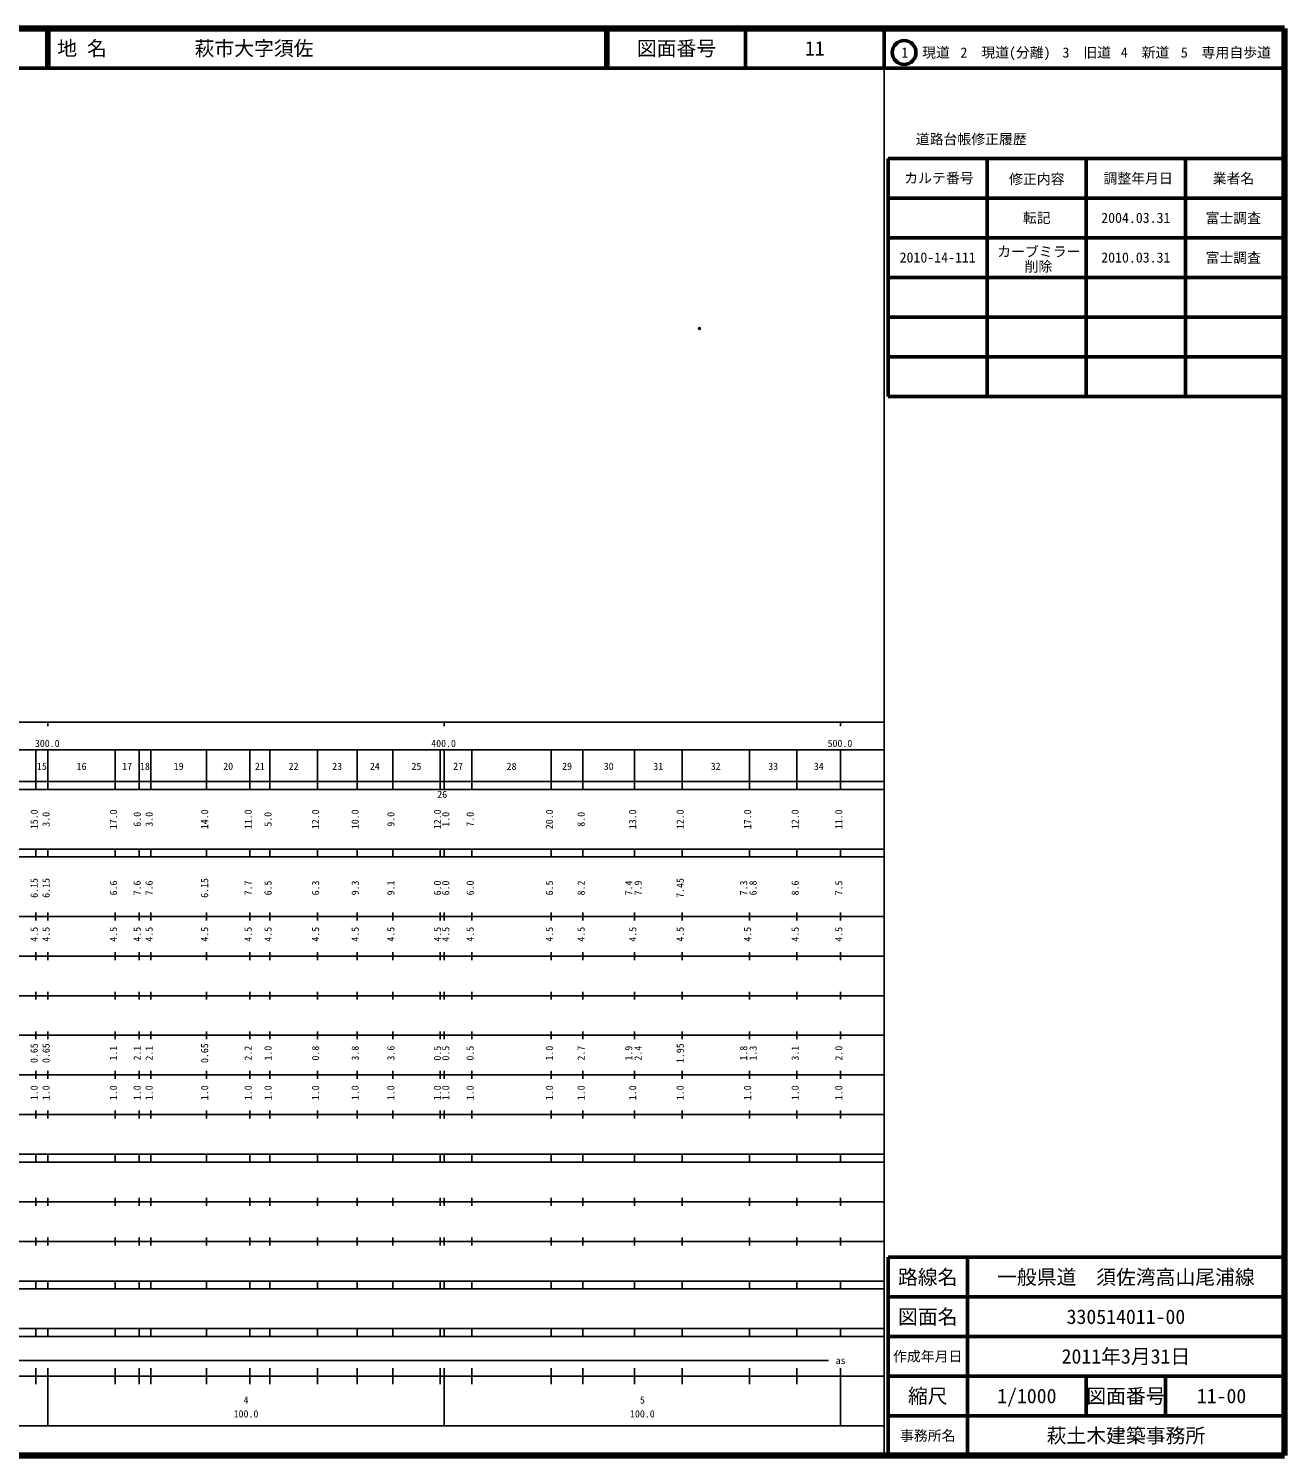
# Model space of a CAD drawing. Units: millimetres on the paper. Extents: x 40 to 680, y 20 to 380.
# Drawn here: x 363.1 to 680, y 20 to 380 of the extents above; entities that cross this region are included whole.
import ezdxf
from ezdxf.enums import TextEntityAlignment as Align

# ---------------------------------------------------------------- set-up
doc = ezdxf.new("R2010")
doc.units = ezdxf.units.MM
doc.header["$PDMODE"] = 32
doc.header["$PDSIZE"] = 0.5
doc.layers.add('M-OTRS', color=6, linetype='Continuous')
doc.layers.add('M-TTL-TXT', color=7, linetype='Continuous')
for name, color, linetype, lineweight in [('M-TTL', 2, 'Continuous', 140), ('M-TTL-BAND', 7, 'Continuous', 25), ('M-TTL-FRAM', 2, 'Continuous', 50), ('M-TTL-LINE', 7, 'Continuous', 50)]:
    doc.layers.add(name, color=color, linetype=linetype, lineweight=lineweight)
doc.styles.add('ＭＳ ゴシック', font='')
doc.styles.get('ＭＳ ゴシック').set_extended_font_data('MS Gothic')

msp = doc.modelspace()

# ---------------------------------------------------------------- linework, layer by layer
at = {"layer": 'M-OTRS'}
msp.add_point((532.393, 304.305), dxfattribs=at)
at = {"layer": 'M-TTL'}
for p, q in [((680, 380), (40, 380)), ((680, 20), (680, 380)), ((40, 20), (680, 20))]:
    msp.add_line(p, q, dxfattribs=at)
at = {"layer": 'M-TTL-BAND'}
for p, q in [((579, 20), (579, 370)), ((40, 205), (579, 205)), ((368, 205), (368, 204)), ((468, 205), (468, 204)), ((568, 205), (568, 204)), ((68, 198), (579, 198)), ((365, 188), (365, 198)), ((368, 188), (368, 198)), ((385, 188), (385, 198)), ((391, 188), (391, 198)), ((394, 188), (394, 198)), ((408, 188), (408, 198)), ((419, 188), (419, 198)), ((424, 188), (424, 198)), ((436, 188), (436, 198)), ((446, 188), (446, 198)), ((455, 188), (455, 198)), ((467, 188), (467, 198)), ((468, 188), (468, 198)), ((475, 188), (475, 198)), ((495, 188), (495, 198)), ((503, 188), (503, 198)), ((516, 188), (516, 198)), ((528, 188), (528, 198)), ((545, 188), (545, 198)), ((557, 188), (557, 198)), ((568, 188), (568, 198)), ((40, 190), (579, 190)), ((40, 188), (579, 188)), ((40, 173), (579, 173)), ((365, 171), (365, 173)), ((368, 171), (368, 173)), ((385, 171), (385, 173)), ((391, 171), (391, 173)), ((394, 171), (394, 173)), ((408, 171), (408, 173)), ((419, 171), (419, 173)), ((424, 171), (424, 173)), ((436, 171), (436, 173)), ((446, 171), (446, 173)), ((455, 171), (455, 173)), ((467, 171), (467, 173)), ((468, 171), (468, 173)), ((475, 171), (475, 173)), ((495, 171), (495, 173)), ((503, 171), (503, 173)), ((516, 171), (516, 173)), ((528, 171), (528, 173)), ((545, 171), (545, 173)), ((557, 171), (557, 173)), ((568, 171), (568, 173)), ((40, 171), (579, 171)), ((40, 156), (579, 156)), ((365, 155), (365, 157)), ((368, 155), (368, 157)), ((385, 155), (385, 157)), ((391, 155), (391, 157)), ((394, 155), (394, 157)), ((408, 155), (408, 157)), ((419, 155), (419, 157)), ((424, 155), (424, 157)), ((436, 155), (436, 157)), ((446, 155), (446, 157)), ((455, 155), (455, 157)), ((467, 155), (467, 157)), ((468, 155), (468, 157)), ((475, 155), (475, 157)), ((495, 155), (495, 157)), ((503, 155), (503, 157)), ((516, 155), (516, 157)), ((528, 155), (528, 157)), ((545, 155), (545, 157)), ((557, 155), (557, 157)), ((568, 155), (568, 157)), ((46, 146), (579, 146)), ((365, 145), (365, 147)), ((368, 145), (368, 147)), ((385, 145), (385, 147)), ((391, 145), (391, 147)), ((394, 145), (394, 147)), ((408, 145), (408, 147)), ((419, 145), (419, 147)), ((424, 145), (424, 147)), ((436, 145), (436, 147)), ((446, 145), (446, 147)), ((455, 145), (455, 147)), ((467, 145), (467, 147)), ((468, 145), (468, 147)), ((475, 145), (475, 147)), ((495, 145), (495, 147)), ((503, 145), (503, 147)), ((516, 145), (516, 147)), ((528, 145), (528, 147)), ((545, 145), (545, 147)), ((557, 145), (557, 147)), ((568, 145), (568, 147)), ((365, 135), (365, 137)), ((368, 135), (368, 137)), ((385, 135), (385, 137)), ((391, 135), (391, 137)), ((394, 135), (394, 137)), ((408, 135), (408, 137)), ((419, 135), (419, 137)), ((424, 135), (424, 137)), ((436, 135), (436, 137)), ((446, 135), (446, 137)), ((455, 135), (455, 137)), ((467, 135), (467, 137)), ((468, 135), (468, 137)), ((475, 135), (475, 137)), ((495, 135), (495, 137)), ((503, 135), (503, 137)), ((516, 135), (516, 137)), ((528, 135), (528, 137)), ((545, 135), (545, 137)), ((557, 135), (557, 137)), ((568, 135), (568, 137)), ((52, 136), (579, 136)), ((46, 126), (579, 126)), ((365, 125), (365, 127)), ((368, 125), (368, 127)), ((385, 125), (385, 127)), ((391, 125), (391, 127)), ((394, 125), (394, 127)), ((408, 125), (408, 127)), ((419, 125), (419, 127)), ((424, 125), (424, 127)), ((436, 125), (436, 127)), ((446, 125), (446, 127)), ((455, 125), (455, 127)), ((467, 125), (467, 127)), ((468, 125), (468, 127)), ((475, 125), (475, 127)), ((495, 125), (495, 127)), ((503, 125), (503, 127)), ((516, 125), (516, 127)), ((528, 125), (528, 127)), ((545, 125), (545, 127)), ((557, 125), (557, 127)), ((568, 125), (568, 127)), ((52, 116), (579, 116)), ((365, 115), (365, 117)), ((368, 115), (368, 117)), ((385, 115), (385, 117)), ((391, 115), (391, 117)), ((394, 115), (394, 117)), ((408, 115), (408, 117)), ((419, 115), (419, 117)), ((424, 115), (424, 117)), ((436, 115), (436, 117)), ((446, 115), (446, 117)), ((455, 115), (455, 117)), ((467, 115), (467, 117)), ((468, 115), (468, 117)), ((475, 115), (475, 117)), ((495, 115), (495, 117)), ((503, 115), (503, 117)), ((516, 115), (516, 117)), ((528, 115), (528, 117)), ((545, 115), (545, 117)), ((557, 115), (557, 117)), ((568, 115), (568, 117)), ((46, 106), (579, 106)), ((365, 105), (365, 107)), ((368, 105), (368, 107)), ((385, 105), (385, 107)), ((391, 105), (391, 107)), ((394, 105), (394, 107)), ((408, 105), (408, 107)), ((419, 105), (419, 107)), ((424, 105), (424, 107)), ((436, 105), (436, 107)), ((446, 105), (446, 107)), ((455, 105), (455, 107)), ((467, 105), (467, 107)), ((468, 105), (468, 107)), ((475, 105), (475, 107)), ((495, 105), (495, 107)), ((503, 105), (503, 107)), ((516, 105), (516, 107)), ((528, 105), (528, 107)), ((545, 105), (545, 107)), ((557, 105), (557, 107)), ((568, 105), (568, 107)), ((40, 96), (579, 96)), ((40, 94), (579, 94)), ((365, 94), (365, 96)), ((368, 94), (368, 96)), ((385, 94), (385, 96)), ((391, 94), (391, 96)), ((394, 94), (394, 96)), ((408, 94), (408, 96)), ((419, 94), (419, 96)), ((424, 94), (424, 96)), ((436, 94), (436, 96)), ((446, 94), (446, 96)), ((455, 94), (455, 96)), ((467, 94), (467, 96)), ((468, 94), (468, 96)), ((475, 94), (475, 96)), ((495, 94), (495, 96)), ((503, 94), (503, 96)), ((516, 94), (516, 96)), ((528, 94), (528, 96)), ((545, 94), (545, 96)), ((557, 94), (557, 96)), ((568, 94), (568, 96)), ((49, 84), (579, 84)), ((365, 83), (365, 85)), ((368, 83), (368, 85)), ((385, 83), (385, 85)), ((391, 83), (391, 85)), ((394, 83), (394, 85)), ((408, 83), (408, 85)), ((419, 83), (419, 85)), ((424, 83), (424, 85)), ((436, 83), (436, 85)), ((446, 83), (446, 85)), ((455, 83), (455, 85)), ((467, 83), (467, 85)), ((468, 83), (468, 85)), ((475, 83), (475, 85)), ((495, 83), (495, 85)), ((503, 83), (503, 85)), ((516, 83), (516, 85)), ((528, 83), (528, 85)), ((545, 83), (545, 85)), ((557, 83), (557, 85)), ((568, 83), (568, 85)), ((40, 74), (579, 74)), ((365, 73), (365, 75)), ((368, 73), (368, 75)), ((385, 73), (385, 75)), ((391, 73), (391, 75)), ((394, 73), (394, 75)), ((408, 73), (408, 75)), ((419, 73), (419, 75)), ((424, 73), (424, 75)), ((436, 73), (436, 75)), ((446, 73), (446, 75)), ((455, 73), (455, 75)), ((467, 73), (467, 75)), ((468, 73), (468, 75)), ((475, 73), (475, 75)), ((495, 73), (495, 75)), ((503, 73), (503, 75)), ((516, 73), (516, 75)), ((528, 73), (528, 75)), ((545, 73), (545, 75)), ((557, 73), (557, 75)), ((568, 73), (568, 75)), ((40, 64), (579, 64)), ((40, 62), (579, 62)), ((365, 62), (365, 64)), ((368, 62), (368, 64)), ((385, 62), (385, 64)), ((391, 62), (391, 64)), ((394, 62), (394, 64)), ((408, 62), (408, 64)), ((419, 62), (419, 64)), ((424, 62), (424, 64)), ((436, 62), (436, 64)), ((446, 62), (446, 64)), ((455, 62), (455, 64)), ((467, 62), (467, 64)), ((468, 62), (468, 64)), ((475, 62), (475, 64)), ((495, 62), (495, 64)), ((503, 62), (503, 64)), ((516, 62), (516, 64)), ((528, 62), (528, 64)), ((545, 62), (545, 64)), ((557, 62), (557, 64)), ((568, 62), (568, 64)), ((40, 52), (579, 52)), ((365, 50), (365, 52)), ((368, 50), (368, 52)), ((385, 50), (385, 52)), ((391, 50), (391, 52)), ((394, 50), (394, 52)), ((408, 50), (408, 52)), ((419, 50), (419, 52)), ((424, 50), (424, 52)), ((436, 50), (436, 52)), ((446, 50), (446, 52)), ((455, 50), (455, 52)), ((467, 50), (467, 52)), ((468, 50), (468, 52)), ((475, 50), (475, 52)), ((495, 50), (495, 52)), ((503, 50), (503, 52)), ((516, 50), (516, 52)), ((528, 50), (528, 52)), ((545, 50), (545, 52)), ((557, 50), (557, 52)), ((568, 50), (568, 52)), ((40, 50), (579, 50)), ((71, 44), (565, 44)), ((40, 40), (579, 40)), ((365, 38), (365, 42)), ((368, 27.5), (368, 42)), ((385, 38), (385, 42)), ((391, 38), (391, 42)), ((394, 38), (394, 42)), ((408, 38), (408, 42)), ((419, 38), (419, 42)), ((424, 38), (424, 42)), ((436, 38), (436, 42)), ((446, 38), (446, 42)), ((455, 38), (455, 42)), ((467, 38), (467, 42)), ((468, 27.5), (468, 42)), ((475, 38), (475, 42)), ((495, 38), (495, 42)), ((503, 38), (503, 42)), ((516, 38), (516, 42)), ((528, 38), (528, 42)), ((545, 38), (545, 42)), ((557, 38), (557, 42)), ((568, 27.5), (568, 42)), ((68, 27.5), (579, 27.5))]:
    msp.add_line(p, q, dxfattribs=at)
at = {"layer": 'M-TTL-FRAM'}
for p, q in [((580, 347.197), (580, 287.197)), ((580, 347.197), (680, 347.197)), ((580, 287.197), (680, 287.197)), ((680, 70), (580, 70)), ((580, 70), (580, 20))]:
    msp.add_line(p, q, dxfattribs=at)
at = {"layer": 'M-TTL-LINE'}
for p, q in [((367.75, 380), (367.75, 370)), ((368.25, 380), (368.25, 370)), ((508.747, 380), (508.747, 370)), ((509.247, 380), (509.247, 370)), ((543.997, 380), (543.997, 370)), ((579, 380), (579, 370)), ((40, 370), (680, 370)), ((605, 347.197), (605, 287.197)), ((630, 347.197), (630, 287.197)), ((655, 347.197), (655, 287.197)), ((580, 337.197), (680, 337.197)), ((580, 327.197), (680, 327.197)), ((580, 317.197), (680, 317.197)), ((580, 307.197), (680, 307.197)), ((580, 297.197), (680, 297.197)), ((600, 70), (600, 20)), ((680, 60), (580, 60)), ((680, 50), (580, 50)), ((680, 40), (580, 40)), ((630, 40), (630, 30)), ((650, 40), (650, 30)), ((680, 30), (580, 30))]:
    msp.add_line(p, q, dxfattribs=at)
msp.add_circle((584.031, 373.958), 3, dxfattribs=at)

# ---------------------------------------------------------------- texts
at = {"layer": 'M-TTL-BAND', "style": 'ＭＳ ゴシック'}
for s, p in [('300.0', (367.844, 198.195)), ('400.0', (467.844, 198.195)), ('500.0', (567.844, 198.195)), ('15', (366.5, 192.405)), ('16', (376.5, 192.405)), ('17', (388, 192.405)), ('18', (392.5, 192.405)), ('19', (401, 192.405)), ('20', (413.5, 192.405)), ('21', (421.5, 192.405)), ('22', (430, 192.405)), ('23', (441, 192.405)), ('24', (450.5, 192.405)), ('25', (461, 192.405)), ('27', (471.5, 192.405)), ('28', (485, 192.405)), ('29', (499, 192.405)), ('30', (509.5, 192.405)), ('31', (522, 192.405)), ('32', (536.5, 192.405)), ('33', (551, 192.405)), ('34', (562.5, 192.405)), ('26', (467.5, 185.308)), ('as', (568, 42.5)), ('4', (418, 32.523)), ('5', (518, 32.523)), ('100.0', (418, 29.033)), ('100.0', (518, 29.033))]:
    msp.add_text(s, height=1.833, dxfattribs=at).set_placement(p, align=Align.BOTTOM_CENTER)
for s, p in [('15.0', (366, 180.5)), ('3.0', (369, 180.5)), ('17.0', (386, 180.5)), ('6.0', (392, 180.5)), ('3.0', (395, 180.5)), ('14.0', (409, 180.5)), ('11.0', (420, 180.5)), ('5.0', (425, 180.5)), ('12.0', (437, 180.5)), ('10.0', (447, 180.5)), ('9.0', (456, 180.5)), ('12.0', (467.75, 180.5)), ('1.0', (469.848, 180.5)), ('7.0', (476, 180.5)), ('20.0', (496, 180.5)), ('8.0', (504, 180.5)), ('13.0', (517, 180.5)), ('12.0', (529, 180.5)), ('17.0', (546, 180.5)), ('12.0', (558, 180.5)), ('11.0', (569, 180.5)), ('6.15', (366, 163.174)), ('6.15', (369, 163.174)), ('6.6', (386, 163.174)), ('7.6', (392, 163.174)), ('7.6', (395, 163.174)), ('6.15', (409, 163.174)), ('7.7', (420, 163.174)), ('6.5', (425, 163.174)), ('6.3', (437, 163.174)), ('9.3', (447, 163.174)), ('9.1', (456, 163.174)), ('6.0', (467.75, 163.174)), ('6.0', (469.848, 163.174)), ('6.0', (476, 163.174)), ('6.5', (496, 163.174)), ('8.2', (504, 163.174)), ('7.4', (516, 163.174)), ('7.9', (518.37, 163.174)), ('7.45', (529, 163.174)), ('7.3', (545, 163.174)), ('6.8', (547.37, 163.174)), ('8.6', (558, 163.174)), ('7.5', (569, 163.174)), ('4.5', (366, 151.5)), ('4.5', (369, 151.5)), ('4.5', (386, 151.5)), ('4.5', (392, 151.5)), ('4.5', (395, 151.5)), ('4.5', (409, 151.5)), ('4.5', (420, 151.5)), ('4.5', (425, 151.5)), ('4.5', (437, 151.5)), ('4.5', (447, 151.5)), ('4.5', (456, 151.5)), ('4.5', (467.75, 151.5)), ('4.5', (469.848, 151.5)), ('4.5', (476, 151.5)), ('4.5', (496, 151.5)), ('4.5', (504, 151.5)), ('4.5', (517, 151.5)), ('4.5', (529, 151.5)), ('4.5', (546, 151.5)), ('4.5', (558, 151.5)), ('4.5', (569, 151.5)), ('0.65', (366, 121.5)), ('0.65', (369, 121.5)), ('1.1', (386, 121.5)), ('2.1', (392, 121.5)), ('2.1', (395, 121.5)), ('0.65', (409, 121.5)), ('2.2', (420, 121.5)), ('1.0', (425, 121.5)), ('0.8', (437, 121.5)), ('3.8', (447, 121.5)), ('3.6', (456, 121.5)), ('0.5', (467.75, 121.5)), ('0.5', (469.848, 121.5)), ('0.5', (476, 121.5)), ('1.0', (496, 121.5)), ('2.7', (504, 121.5)), ('1.9', (516, 121.5)), ('2.4', (518.37, 121.5)), ('1.95', (529, 121.5)), ('1.8', (545, 121.5)), ('1.3', (547.37, 121.5)), ('3.1', (558, 121.5)), ('2.0', (569, 121.5)), ('1.0', (366, 111.5)), ('1.0', (369, 111.5)), ('1.0', (386, 111.5)), ('1.0', (392, 111.5)), ('1.0', (395, 111.5)), ('1.0', (409, 111.5)), ('1.0', (420, 111.5)), ('1.0', (425, 111.5)), ('1.0', (437, 111.5)), ('1.0', (447, 111.5)), ('1.0', (456, 111.5)), ('1.0', (467.75, 111.5)), ('1.0', (469.848, 111.5)), ('1.0', (476, 111.5)), ('1.0', (496, 111.5)), ('1.0', (504, 111.5)), ('1.0', (517, 111.5)), ('1.0', (529, 111.5)), ('1.0', (546, 111.5)), ('1.0', (558, 111.5)), ('1.0', (569, 111.5))]:
    msp.add_text(s, height=1.833, rotation=90, dxfattribs=at).set_placement(p, align=Align.BOTTOM_CENTER)
at = {"layer": 'M-TTL-TXT', "style": 'ＭＳ ゴシック'}
for s, p in [('地 名', (370.38, 375)), ('萩市大字須佐', (405.024, 375))]:
    msp.add_text(s, height=3.666, dxfattribs=at).set_placement(p, align=Align.MIDDLE_LEFT)
for s, height, p in [('図面番号', 3.666, (526.622, 375)), ('11', 3.666, (561.497, 375)), ('1\u3000現道', 2.566, (589.448, 373.958)), ('2\u3000現道(分離)', 2.566, (609.619, 373.958)), ('3\u3000旧道', 2.566, (630.121, 373.958)), ('4\u3000新道', 2.566, (644.824, 373.958)), ('5\u3000専用自歩道', 2.566, (665.228, 373.958)), ('道路台帳修正履歴', 2.566, (600.968, 352.113)), ('カルテ番号', 2.566, (592.839, 342.277)), ('修正内容', 2.566, (617.509, 342.023)), ('調整年月日', 2.566, (643.089, 342.197)), ('業者名', 2.566, (667.134, 342.197)), ('転記', 2.566, (617.5, 332.245)), ('2004.03.31', 2.566, (642.5, 332.245)), ('富士調査', 2.566, (667.077, 332.189)), ('カーブミラー', 2.566, (618.022, 323.707)), ('2010-14-111', 2.566, (592.5, 322.245)), ('削除', 2.566, (617.917, 319.949)), ('2010.03.31', 2.566, (642.5, 322.245)), ('富士調査', 2.566, (667.077, 322.189)), ('路線名', 3.666, (590, 65)), ('路線名', 3.666, (590, 65)), ('一般県道\u3000須佐湾高山尾浦線', 3.666, (640, 65)), ('図面名', 3.666, (590, 55)), ('図面名', 3.666, (590, 55)), ('330514011-00', 3.666, (640, 55)), ('2011年3月31日', 3.666, (640, 45)), ('作成年月日', 2.566, (590, 45)), ('作成年月日', 2.566, (590, 45)), ('縮尺', 3.666, (590, 35)), ('縮尺', 3.666, (590, 35)), ('1/1000', 3.666, (615, 35)), ('図面番号', 3.666, (640, 35)), ('図面番号', 3.666, (640, 35)), ('11-00', 3.666, (664.125, 35)), ('事務所名', 2.566, (590, 25)), ('事務所名', 2.566, (590, 25)), ('萩土木建築事務所', 3.666, (640, 25))]:
    msp.add_text(s, height=height, dxfattribs=at).set_placement(p, align=Align.MIDDLE_CENTER)

doc.saveas('drawing.dxf')
